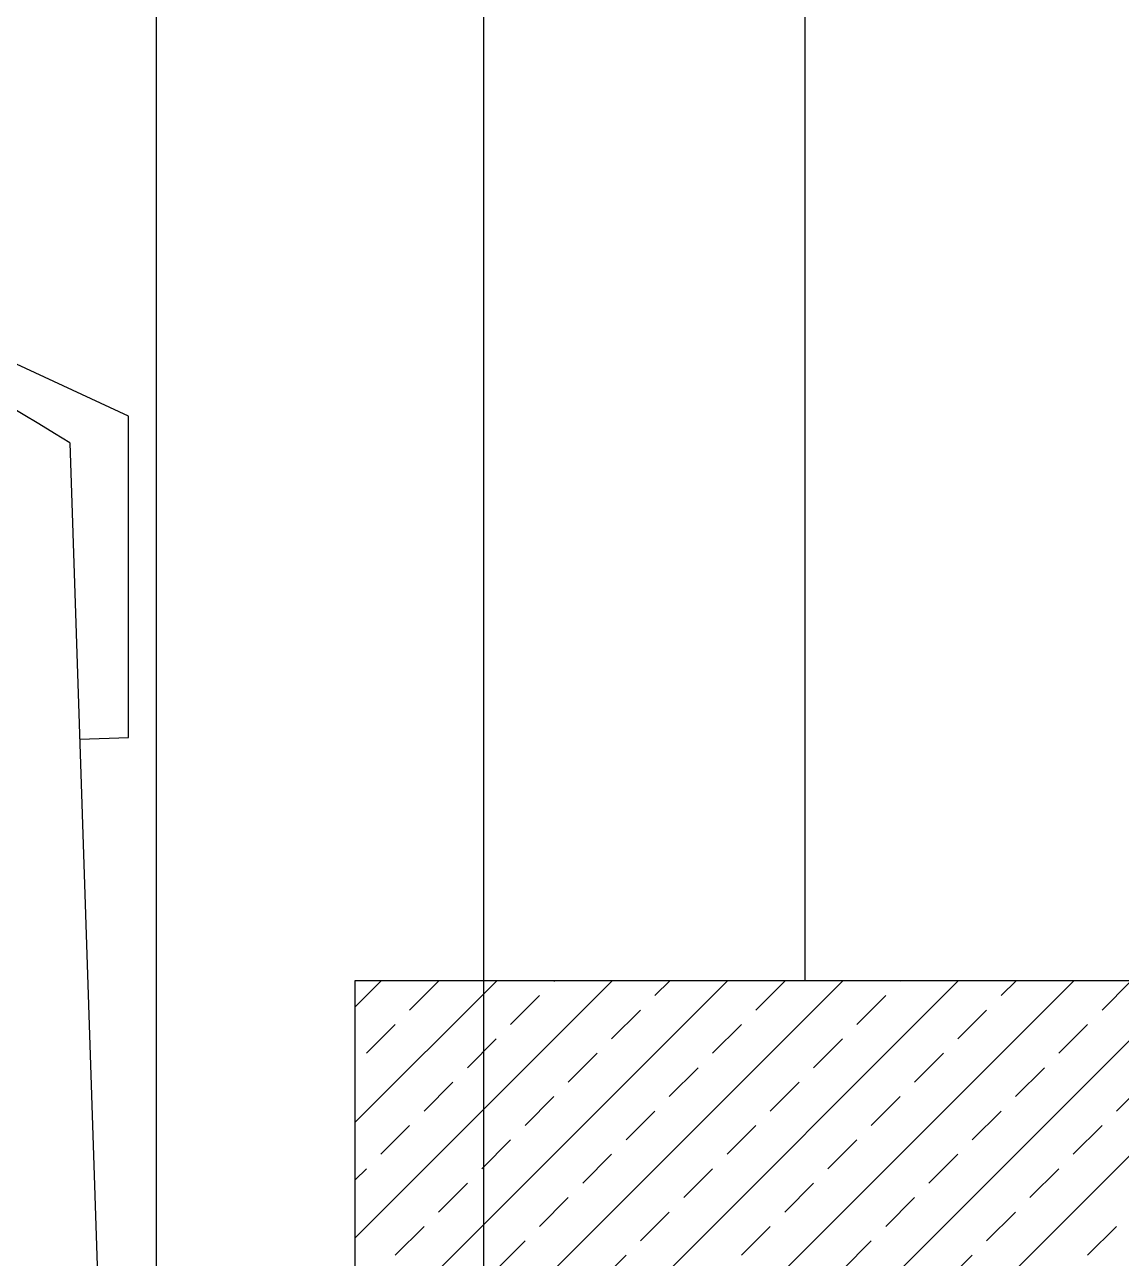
# Model space of a CAD drawing. Header units: millimetres. Extents: x 43168.9 to 43194.6, y -25545.1 to -25543.4.
# Drawn here: x 43170.35874 to 43170.3758, y -25543.98025 to -25543.96105 of the extents above; entities that cross this region are included whole.
import ezdxf

# ---------------------------------------------------------------- set-up
doc = ezdxf.new("R2010")
doc.units = ezdxf.units.MM
doc.header["$LTSCALE"] = 200
doc.linetypes.add('DASHDOT2', pattern=[0.5, 0.25, -0.125, 0, -0.125])
for name, color, linetype in [('aks_sgh', 5, 'DASHDOT2'), ('duv_sgh', 4, 'Continuous'), ('kolon-b.a_sgh', 6, 'Continuous'), ('olcuic_sgh', 183, 'Continuous'), ('tarama-betonarme_sgh', 223, 'Continuous')]:
    doc.layers.add(name, color=color, linetype=linetype)

msp = doc.modelspace()

# ---------------------------------------------------------------- linework, layer by layer
at = {"color": 0}
for p, q in [((43170.3603543256, -25543.9671390161), (43170.34734356173, -25543.96113891467)), ((43170.3603543256, -25543.9671390161), (43170.34734356173, -25543.96113891467)), ((43170.3603543256, -25543.97213910062), (43170.3603543256, -25543.9671390161)), ((43170.3603543256, -25543.97213910062), (43170.3603543256, -25543.9671390161)), ((43170.35944073422, -25543.96755625327), (43170.3603437815, -25543.99473948268)), ((43170.35959380754, -25543.97216401532), (43170.3603543256, -25543.97213910062)), ((43170.3603437815, -25543.97213910062), (43170.3603543256, -25543.97213910062))]:
    msp.add_line(p, q, dxfattribs=at)
msp.add_arc((43170.34034344339, -25543.99813954016), 0.03605612228057108, 58.01787918042012, 86.82017045824662, dxfattribs=at)
at = {"layer": 'aks_sgh'}
msp.add_line((43170.3658790417, -25543.74091939969), (43170.3658790417, -25544.78991939969), dxfattribs=at)
at = {"layer": 'duv_sgh'}
msp.add_line((43170.37087904171, -25543.85191939969), (43170.37087904171, -25543.97591939969), dxfattribs=at)
at = {"layer": 'kolon-b.a_sgh'}
for p, q in [((43170.3638790417, -25543.97591939969), (43170.37787904171, -25543.97591939969)), ((43170.3638790417, -25543.98991939969), (43170.3638790417, -25543.97591939969))]:
    msp.add_line(p, q, dxfattribs=at)
at = {"layer": 'olcuic_sgh'}
msp.add_line((43170.36078302909, -25543.84266939969), (43170.36078302909, -25544.46516939969), dxfattribs=at)
at = {"layer": 'tarama-betonarme_sgh'}
for p, q in [((43170.3638790417, -25543.97633205786), (43170.36429169988, -25543.97591939969)), ((43170.3638790417, -25543.97812810909), (43170.36608775111, -25543.97591939969)), ((43170.3638790417, -25543.97992416031), (43170.36788380233, -25543.97591939969)), ((43170.3638790417, -25543.98172021154), (43170.36967985355, -25543.97591939969)), ((43170.3638790417, -25543.98351626276), (43170.37147590478, -25543.97591939969)), ((43170.3638790417, -25543.98531231399), (43170.373271956, -25543.97591939969)), ((43170.3638790417, -25543.98710836521), (43170.37506800723, -25543.97591939969)), ((43170.3638790417, -25543.98890441643), (43170.37686405845, -25543.97591939969)), ((43170.36472765385, -25543.97638147172), (43170.36517666666, -25543.97593245891)), ((43170.36697271788, -25543.97593245891), (43170.3669857771, -25543.97591939969)), ((43170.3685442627, -25543.97615696532), (43170.36878182833, -25543.97591939969)), ((43170.37011580752, -25543.97638147172), (43170.37056482033, -25543.97593245891)), ((43170.37236087155, -25543.97593245891), (43170.37237393078, -25543.97591939969)), ((43170.37393241638, -25543.97615696532), (43170.374169982, -25543.97591939969)), ((43170.37550396119, -25543.97638147172), (43170.37595297401, -25543.97593245891)), ((43170.36629919867, -25543.97660597812), (43170.36674821148, -25543.97615696532)), ((43170.37168735234, -25543.97660597812), (43170.37213636515, -25543.97615696532)), ((43170.3678707435, -25543.97683048452), (43170.3683197563, -25543.97638147172)), ((43170.37325889717, -25543.97683048452), (43170.37370790997, -25543.97638147172)), ((43170.36405413464, -25543.97705499093), (43170.36450314744, -25543.97660597812)), ((43170.36466010968, -25543.98991939969), (43170.37787904171, -25543.97670046766)), ((43170.36944228831, -25543.97705499093), (43170.36989130112, -25543.97660597812)), ((43170.37483044199, -25543.97705499093), (43170.37527945479, -25543.97660597812)), ((43170.36562567946, -25543.97727949733), (43170.36607469227, -25543.97683048452)), ((43170.37101383314, -25543.97727949733), (43170.37146284594, -25543.97683048452)), ((43170.36719722428, -25543.97750400373), (43170.36764623709, -25543.97705499093)), ((43170.37258537795, -25543.97750400373), (43170.37303439077, -25543.97705499093)), ((43170.36876876911, -25543.97772851014), (43170.36921778191, -25543.97727949733)), ((43170.37415692278, -25543.97772851014), (43170.37460593558, -25543.97727949733)), ((43170.36495216026, -25543.97795301654), (43170.36540117306, -25543.97750400373)), ((43170.37034031393, -25543.97795301654), (43170.37078932673, -25543.97750400373)), ((43170.3757284676, -25543.97795301654), (43170.37617748041, -25543.97750400373)), ((43170.36652370507, -25543.97817752294), (43170.36697271788, -25543.97772851014)), ((43170.37191185875, -25543.97817752294), (43170.37236087155, -25543.97772851014)), ((43170.3680952499, -25543.97840202934), (43170.3685442627, -25543.97795301654)), ((43170.37348340357, -25543.97840202934), (43170.37393241638, -25543.97795301654)), ((43170.36427864104, -25543.97862653575), (43170.36472765385, -25543.97817752294)), ((43170.36966679472, -25543.97862653575), (43170.37011580752, -25543.97817752294)), ((43170.37505494839, -25543.97862653575), (43170.37550396119, -25543.97817752294)), ((43170.36585018587, -25543.97885104215), (43170.36629919867, -25543.97840202934)), ((43170.37123833954, -25543.97885104215), (43170.37168735234, -25543.97840202934)), ((43170.36742173069, -25543.97907554856), (43170.3678707435, -25543.97862653575)), ((43170.37280988436, -25543.97907554856), (43170.37325889717, -25543.97862653575)), ((43170.3638790417, -25543.97902613509), (43170.36405413464, -25543.97885104215)), ((43170.36899327551, -25543.97930005496), (43170.36944228831, -25543.97885104215)), ((43170.37438142918, -25543.97930005496), (43170.37483044199, -25543.97885104215)), ((43170.36517666666, -25543.97952456136), (43170.36562567946, -25543.97907554856)), ((43170.37056482033, -25543.97952456136), (43170.37101383314, -25543.97907554856)), ((43170.36674821148, -25543.97974906776), (43170.36719722428, -25543.97930005496)), ((43170.37213636515, -25543.97974906776), (43170.37258537795, -25543.97930005496)), ((43170.3683197563, -25543.97997357417), (43170.36876876911, -25543.97952456136)), ((43170.37370790997, -25543.97997357417), (43170.37415692278, -25543.97952456136)), ((43170.36450314744, -25543.98019808057), (43170.36495216026, -25543.97974906776)), ((43170.36989130112, -25543.98019808057), (43170.37034031393, -25543.97974906776)), ((43170.37527945479, -25543.98019808057), (43170.3757284676, -25543.97974906776)), ((43170.36607469227, -25543.98042258697), (43170.36652370507, -25543.97997357417)), ((43170.37146284594, -25543.98042258697), (43170.37191185875, -25543.97997357417)), ((43170.36764623709, -25543.98064709338), (43170.3680952499, -25543.98019808057)), ((43170.37303439077, -25543.98064709338), (43170.37348340357, -25543.98019808057))]:
    msp.add_line(p, q, dxfattribs=at)

doc.saveas('drawing.dxf')
